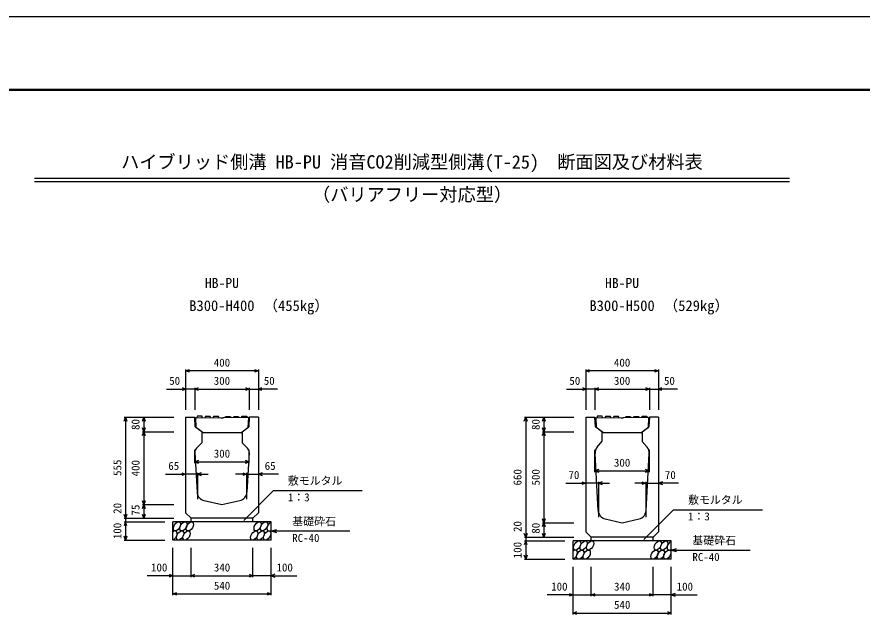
# Model space of a CAD drawing. Units: millimetres, scale not verified. Extents: x -16800 to 16800, y -5940 to 5940.
# Drawn here: x 6227 to 10874, y 2597 to 5940 of the extents above; entities that cross this region are included whole.
import ezdxf
from ezdxf.enums import TextEntityAlignment as Align

# ---------------------------------------------------------------- set-up
doc = ezdxf.new("R2010")
doc.units = ezdxf.units.MM
doc.header["$LTSCALE"] = 20
for name, color, linetype, lineweight in [('0-0_DIM', 7, 'Continuous', 25), ('0-1_Defpoints', 5, 'Continuous', 25), ('0-2_HATCH', 6, 'Continuous', 25), ('0-5_OUTLINE', 3, 'Continuous', 25), ('0-6_TXT', 7, 'Continuous', 25), ('0-7_WAKU', 3, 'Continuous', 25)]:
    doc.layers.add(name, color=color, linetype=linetype, lineweight=lineweight)
doc.styles.add('ＭＳ ゴシック', font='')
doc.styles.get('ＭＳ ゴシック').set_extended_font_data('MS Gothic')

msp = doc.modelspace()

# ---------------------------------------------------------------- linework, layer by layer
at = {"layer": '0-0_DIM'}
for p, q in [((7154.72, 4002.31), (7154.72, 3779.81)), ((7554.72, 4002.31), (7554.72, 3779.81)), ((9354.72, 4002.31), (9354.72, 3779.81)), ((9754.72, 4002.31), (9754.72, 3779.81)), ((7554.72, 3994.81), (7154.72, 3994.81)), ((9754.72, 3994.81), (9354.72, 3994.81)), ((7049.72, 3894.81), (7154.72, 3894.81)), ((7204.72, 3894.81), (7154.72, 3894.81)), ((7204.72, 3902.31), (7204.72, 3779.81)), ((7204.72, 3894.81), (7504.72, 3894.81)), ((7504.72, 3902.31), (7504.72, 3779.81)), ((7504.72, 3894.81), (7554.72, 3894.81)), ((7659.72, 3894.81), (7554.72, 3894.81)), ((9249.72, 3894.81), (9354.72, 3894.81)), ((9404.72, 3894.81), (9354.72, 3894.81)), ((9404.72, 3902.31), (9404.72, 3779.81)), ((9404.72, 3894.81), (9704.72, 3894.81)), ((9704.72, 3902.31), (9704.72, 3779.81)), ((9704.72, 3894.81), (9754.72, 3894.81)), ((9859.72, 3894.81), (9754.72, 3894.81)), ((6817.22, 3739.81), (7089.72, 3739.81)), ((6824.72, 3739.81), (6824.72, 3184.81)), ((6924.72, 3739.81), (6924.72, 3659.81)), ((9017.22, 3739.81), (9289.72, 3739.81)), ((9024.72, 3739.81), (9024.72, 3079.81)), ((9124.72, 3739.81), (9124.72, 3659.81)), ((6917.22, 3659.81), (7089.72, 3659.81)), ((6924.72, 3659.81), (6924.72, 3259.81)), ((9117.22, 3659.81), (9289.72, 3659.81)), ((9124.72, 3659.81), (9124.72, 3159.81)), ((7204.72, 3487.31), (7204.72, 3559.81)), ((7504.72, 3487.31), (7504.72, 3559.81)), ((9404.72, 3437.31), (9404.72, 3559.81)), ((9704.72, 3437.31), (9704.72, 3559.81)), ((7204.72, 3494.81), (7504.72, 3494.81)), ((9404.72, 3444.81), (9704.72, 3444.81)), ((7044.72, 3427.24), (7154.72, 3427.24)), ((7219.72, 3427.24), (7154.72, 3427.24)), ((7219.72, 3434.74), (7219.72, 3289.81)), ((7219.72, 3427.24), (7279.72, 3427.24)), ((7489.72, 3427.24), (7429.72, 3427.24)), ((7489.72, 3434.74), (7489.72, 3289.81)), ((7489.72, 3427.24), (7554.72, 3427.24)), ((7664.72, 3427.24), (7554.72, 3427.24)), ((9244.72, 3377.24), (9354.72, 3377.24)), ((9424.72, 3377.24), (9354.72, 3377.24)), ((9424.72, 3384.74), (9424.72, 3189.81)), ((9424.72, 3377.24), (9484.72, 3377.24)), ((9684.72, 3377.24), (9624.72, 3377.24)), ((9684.72, 3384.74), (9684.72, 3189.81)), ((9684.72, 3377.24), (9754.72, 3377.24)), ((9864.72, 3377.24), (9754.72, 3377.24)), ((7637.74, 3336.62), (7474.09, 3172.97)), ((7637.74, 3336.62), (8125.68, 3336.62)), ((6917.22, 3259.81), (7089.72, 3259.81)), ((6924.72, 3259.81), (6924.72, 3184.81)), ((9837.74, 3231.62), (9674.09, 3067.97)), ((9837.74, 3231.62), (10325.68, 3231.62)), ((6817.22, 3184.81), (7089.72, 3184.81)), ((6817.22, 3164.81), (7039.72, 3164.81)), ((9117.22, 3159.81), (9289.72, 3159.81)), ((9124.72, 3159.81), (9124.72, 3079.81)), ((7624.72, 3114.81), (7653.69, 3122.58)), ((7624.72, 3114.81), (8058.03, 3114.81)), ((7624.72, 3114.81), (7653.69, 3107.05)), ((9017.22, 3079.81), (9289.72, 3079.81)), ((6817.22, 3064.81), (7039.72, 3064.81)), ((7084.72, 2761.38), (7084.72, 3022.75)), ((7184.72, 2861.38), (7184.72, 3022.75)), ((7524.72, 2861.38), (7524.72, 3022.75)), ((7624.72, 2761.38), (7624.72, 3022.75)), ((9017.22, 3059.81), (9239.72, 3059.81)), ((9824.72, 3009.81), (9853.69, 3017.58)), ((9824.72, 3009.81), (10258.03, 3009.81)), ((9824.72, 3009.81), (9853.69, 3002.05)), ((9017.22, 2959.81), (9239.72, 2959.81)), ((9284.72, 2656.38), (9284.72, 2917.75)), ((9384.72, 2756.38), (9384.72, 2917.75)), ((9724.72, 2756.38), (9724.72, 2917.75)), ((9824.72, 2656.38), (9824.72, 2917.75)), ((7084.72, 2868.88), (6942.92, 2868.88)), ((7084.72, 2868.88), (7184.72, 2868.88)), ((7184.72, 2868.88), (7524.72, 2868.88)), ((7624.72, 2868.88), (7524.72, 2868.88)), ((7624.72, 2868.88), (7766.51, 2868.88)), ((7084.72, 2768.88), (7624.72, 2768.88)), ((9284.72, 2763.88), (9142.92, 2763.88)), ((9284.72, 2763.88), (9384.72, 2763.88)), ((9384.72, 2763.88), (9724.72, 2763.88)), ((9824.72, 2763.88), (9724.72, 2763.88)), ((9824.72, 2763.88), (9966.51, 2763.88)), ((9284.72, 2663.88), (9824.72, 2663.88))]:
    msp.add_line(p, q, dxfattribs=at)
for points in [[(7175.86, 3987.12), (7154.72, 3994.81), (7175.86, 4002.51)], [(7533.57, 4002.51), (7554.72, 3994.81), (7533.57, 3987.12)], [(9375.86, 3987.12), (9354.72, 3994.81), (9375.86, 4002.51)], [(9733.57, 4002.51), (9754.72, 3994.81), (9733.57, 3987.12)], [(7137.8, 3888.66), (7154.72, 3894.81), (7137.8, 3900.97)], [(7225.86, 3887.12), (7204.72, 3894.81), (7225.86, 3902.51)], [(7483.57, 3902.51), (7504.72, 3894.81), (7483.57, 3887.12)], [(7571.63, 3900.97), (7554.72, 3894.81), (7571.63, 3888.66)], [(9337.8, 3888.66), (9354.72, 3894.81), (9337.8, 3900.97)], [(9425.86, 3887.12), (9404.72, 3894.81), (9425.86, 3902.51)], [(9683.57, 3902.51), (9704.72, 3894.81), (9683.57, 3887.12)], [(9771.63, 3900.97), (9754.72, 3894.81), (9771.63, 3888.66)], [(6817.02, 3718.67), (6824.72, 3739.81), (6832.41, 3718.67)], [(6917.02, 3718.67), (6924.72, 3739.81), (6932.41, 3718.67)], [(9017.02, 3718.67), (9024.72, 3739.81), (9032.41, 3718.67)], [(9117.02, 3718.67), (9124.72, 3739.81), (9132.41, 3718.67)], [(6932.41, 3680.96), (6924.72, 3659.81), (6917.02, 3680.96)], [(9132.41, 3680.96), (9124.72, 3659.81), (9117.02, 3680.96)], [(6917.02, 3638.67), (6924.72, 3659.81), (6932.41, 3638.67)], [(9117.02, 3638.67), (9124.72, 3659.81), (9132.41, 3638.67)], [(7225.86, 3502.51), (7204.72, 3494.81), (7225.86, 3487.12)], [(7483.57, 3487.12), (7504.72, 3494.81), (7483.57, 3502.51)], [(9425.86, 3452.51), (9404.72, 3444.81), (9425.86, 3437.12)], [(9683.57, 3437.12), (9704.72, 3444.81), (9683.57, 3452.51)], [(7133.57, 3434.93), (7154.72, 3427.24), (7133.57, 3419.54)], [(7240.86, 3434.93), (7219.72, 3427.24), (7240.86, 3419.54)], [(7468.57, 3434.93), (7489.72, 3427.24), (7468.57, 3419.54)], [(7575.86, 3434.93), (7554.72, 3427.24), (7575.86, 3419.54)], [(9333.57, 3384.93), (9354.72, 3377.24), (9333.57, 3369.54)], [(9445.86, 3384.93), (9424.72, 3377.24), (9445.86, 3369.54)], [(9663.57, 3384.93), (9684.72, 3377.24), (9663.57, 3369.54)], [(9775.86, 3384.93), (9754.72, 3377.24), (9775.86, 3369.54)], [(6932.41, 3280.96), (6924.72, 3259.81), (6917.02, 3280.96)], [(6917.02, 3238.67), (6924.72, 3259.81), (6932.41, 3238.67)], [(6832.41, 3205.96), (6824.72, 3184.81), (6817.02, 3205.96)], [(6832.41, 3143.67), (6824.72, 3164.81), (6817.02, 3143.67)], [(6824.72, 3184.81), (6824.72, 3164.81), (6824.72, 3064.81)], [(6932.41, 3205.96), (6924.72, 3184.81), (6917.02, 3205.96)], [(9132.41, 3180.96), (9124.72, 3159.81), (9117.02, 3180.96)], [(9117.02, 3138.67), (9124.72, 3159.81), (9132.41, 3138.67)], [(6832.41, 3085.96), (6824.72, 3064.81), (6817.02, 3085.96)], [(9032.41, 3100.96), (9024.72, 3079.81), (9017.02, 3100.96)], [(9024.72, 3079.81), (9024.72, 3059.81), (9024.72, 2959.81)], [(9132.41, 3100.96), (9124.72, 3079.81), (9117.02, 3100.96)], [(9032.41, 3038.67), (9024.72, 3059.81), (9017.02, 3038.67)], [(9032.41, 2980.96), (9024.72, 2959.81), (9017.02, 2980.96)], [(7063.57, 2876.58), (7084.72, 2868.88), (7063.57, 2861.19)], [(7205.86, 2861.19), (7184.72, 2868.88), (7205.86, 2876.58)], [(7503.57, 2876.58), (7524.72, 2868.88), (7503.57, 2861.19)], [(7645.86, 2876.58), (7624.72, 2868.88), (7645.86, 2861.19)], [(7105.86, 2761.19), (7084.72, 2768.88), (7105.86, 2776.58)], [(7603.57, 2776.58), (7624.72, 2768.88), (7603.57, 2761.19)], [(9263.57, 2771.58), (9284.72, 2763.88), (9263.57, 2756.19)], [(9405.86, 2756.19), (9384.72, 2763.88), (9405.86, 2771.58)], [(9703.57, 2771.58), (9724.72, 2763.88), (9703.57, 2756.19)], [(9845.86, 2771.58), (9824.72, 2763.88), (9845.86, 2756.19)], [(9305.86, 2656.19), (9284.72, 2663.88), (9305.86, 2671.58)], [(9803.57, 2671.58), (9824.72, 2663.88), (9803.57, 2656.19)]]:
    msp.add_lwpolyline(points, dxfattribs=at)
at = {"layer": '0-1_Defpoints'}
msp.add_lwpolyline([(0, -5940), (16800, -5940), (16800, 5940), (0, 5940)], close=True, dxfattribs=at)
at = {"layer": '0-2_HATCH'}
for p, q in [((7246.72, 3738.39), (7245.22, 3744.9)), ((7291.72, 3737.93), (7290.22, 3744.44)), ((7336.72, 3737.47), (7335.22, 3743.98)), ((7372.72, 3737.47), (7374.22, 3743.98)), ((7417.72, 3737.93), (7419.22, 3744.44)), ((7462.72, 3738.39), (7464.22, 3744.9)), ((9446.72, 3738.39), (9445.22, 3744.9)), ((9491.72, 3737.93), (9490.22, 3744.44)), ((9536.72, 3737.47), (9535.22, 3743.98)), ((9572.72, 3737.47), (9574.22, 3743.98)), ((9617.72, 3737.93), (9619.22, 3744.44)), ((9662.72, 3738.39), (9664.22, 3744.9))]:
    msp.add_line(p, q, dxfattribs=at)
for points in [[(7245.27, 3744.9), (7218.27, 3745.18), (7216.72, 3738.69)], [(7290.27, 3744.44), (7263.27, 3744.72), (7261.72, 3738.23)], [(7335.27, 3743.98), (7308.27, 3744.26), (7306.72, 3737.77)], [(7374.17, 3743.98), (7401.17, 3744.26), (7402.72, 3737.77)], [(7419.17, 3744.44), (7446.17, 3744.72), (7447.72, 3738.23)], [(7464.17, 3744.9), (7491.17, 3745.18), (7492.72, 3738.69)], [(9445.27, 3744.9), (9418.27, 3745.18), (9416.72, 3738.69)], [(9490.27, 3744.44), (9463.27, 3744.72), (9461.72, 3738.23)], [(9535.27, 3743.98), (9508.27, 3744.26), (9506.72, 3737.77)], [(9574.17, 3743.98), (9601.17, 3744.26), (9602.72, 3737.77)], [(9619.17, 3744.44), (9646.17, 3744.72), (9647.72, 3738.23)], [(9664.17, 3744.9), (9691.17, 3745.18), (9692.72, 3738.69)]]:
    msp.add_lwpolyline(points, dxfattribs=at)
for centre in [(7107.61, 3139.81), (7143.08, 3139.81), (7178.56, 3139.81), (7550.77, 3139.81), (7586.24, 3139.81), (7124.49, 3089.81), (7159.97, 3089.81), (7532.17, 3089.81), (7567.65, 3089.81), (7603.12, 3089.81), (9307.61, 3034.81), (9343.08, 3034.81), (9378.56, 3034.81), (9750.77, 3034.81), (9786.24, 3034.81), (9324.49, 2984.81), (9359.97, 2984.81), (9732.17, 2984.81), (9767.65, 2984.81), (9803.12, 2984.81)]:
    msp.add_ellipse(centre, major_axis=(14.54, 23.54), ratio=0.5792, dxfattribs=at)
for centre, start_param, end_param in [((7621.72, 3139.81), 0.6666252, 4.1103269), ((7089.01, 3089.81), 3.7419964, 7.318141), ((9821.72, 3034.81), 0.6666252, 4.1103269), ((9289.01, 2984.81), 3.7419964, 7.318141)]:
    msp.add_ellipse(centre, major_axis=(14.54, 23.54), ratio=0.5792, start_param=start_param, end_param=end_param, dxfattribs=at)
at = {"layer": '0-5_OUTLINE'}
for p, q in [((7154.72, 3739.81), (7204.72, 3739.81)), ((7154.72, 3739.81), (7154.72, 3214.81)), ((7207.72, 3686.94), (7204.72, 3739.81)), ((7209.73, 3738.76), (7348.7, 3737.35)), ((7209.73, 3738.76), (7211.8, 3683.86)), ((7348.7, 3737.35), (7350.22, 3734.15)), ((7359.22, 3734.15), (7350.22, 3734.15)), ((7360.74, 3737.35), (7359.22, 3734.15)), ((7499.72, 3738.76), (7360.74, 3737.35)), ((7499.72, 3738.76), (7497.64, 3683.87)), ((7504.72, 3739.81), (7501.72, 3686.94)), ((7554.72, 3739.81), (7504.72, 3739.81)), ((7554.72, 3739.81), (7554.72, 3214.81)), ((9354.72, 3739.81), (9404.72, 3739.81)), ((9354.72, 3739.81), (9354.72, 3109.81)), ((9407.72, 3686.94), (9404.72, 3739.81)), ((9409.73, 3738.76), (9548.7, 3737.35)), ((9409.73, 3738.76), (9411.8, 3683.86)), ((9548.7, 3737.35), (9550.22, 3734.15)), ((9559.22, 3734.15), (9550.22, 3734.15)), ((9560.74, 3737.35), (9559.22, 3734.15)), ((9699.72, 3738.76), (9560.74, 3737.35)), ((9699.72, 3738.76), (9697.64, 3683.87)), ((9704.72, 3739.81), (9701.72, 3686.94)), ((9754.72, 3739.81), (9704.72, 3739.81)), ((9754.72, 3739.81), (9754.72, 3109.81)), ((7243.72, 3659.81), (7207.72, 3686.94)), ((7251.72, 3653.78), (7211.8, 3683.86)), ((7457.72, 3653.78), (7497.64, 3683.87)), ((7465.72, 3659.81), (7501.72, 3686.94)), ((9443.72, 3659.81), (9407.72, 3686.94)), ((9451.72, 3653.78), (9411.8, 3683.86)), ((9657.72, 3653.78), (9697.64, 3683.87)), ((9665.72, 3659.81), (9701.72, 3686.94)), ((7243.72, 3659.81), (7243.72, 3598.81)), ((7457.72, 3653.78), (7251.72, 3653.78)), ((7465.72, 3659.81), (7465.72, 3598.81)), ((9443.72, 3659.81), (9443.72, 3606.29)), ((9657.72, 3653.78), (9451.72, 3653.78)), ((9665.72, 3659.81), (9665.72, 3606.29)), ((7214.2, 3569.3), (7243.72, 3598.81)), ((7495.23, 3569.3), (7465.72, 3598.81)), ((9417.41, 3574.94), (9443.72, 3606.29)), ((9692.03, 3574.94), (9665.72, 3606.29)), ((7205.46, 3546.42), (7217.62, 3327.63)), ((7503.97, 3546.42), (7491.82, 3327.63)), ((9422.69, 3227.38), (9405.78, 3540.1)), ((9686.75, 3227.38), (9703.65, 3540.1)), ((7154.72, 3214.81), (7184.72, 3184.81)), ((7524.72, 3184.81), (7554.72, 3214.81)), ((7624.72, 3164.81), (7084.72, 3164.81)), ((7084.72, 3064.81), (7084.72, 3164.81)), ((7524.72, 3184.81), (7184.72, 3184.81)), ((7184.72, 3164.81), (7184.72, 3184.81)), ((7524.72, 3164.81), (7524.72, 3184.81)), ((7624.72, 3064.81), (7624.72, 3164.81)), ((9354.72, 3109.81), (9384.72, 3079.81)), ((9724.72, 3079.81), (9384.72, 3079.81)), ((9384.72, 3059.81), (9384.72, 3079.81)), ((9724.72, 3079.81), (9754.72, 3109.81)), ((9724.72, 3059.81), (9724.72, 3079.81)), ((7624.72, 3064.81), (7084.72, 3064.81)), ((9824.72, 3059.81), (9284.72, 3059.81)), ((9284.72, 2959.81), (9284.72, 3059.81)), ((9824.72, 2959.81), (9824.72, 3059.81)), ((9824.72, 2959.81), (9284.72, 2959.81))]:
    msp.add_line(p, q, dxfattribs=at)
for points in [[(7256.69, 3281.6), (7354.72, 3259.81), (7452.74, 3281.6)], [(9461.37, 3181.35), (9554.72, 3159.81), (9648.06, 3181.35)]]:
    msp.add_lwpolyline(points, dxfattribs=at)
for centre, radius, start, end in [((7235.41, 3548.08), 30, 135, 183.17983), ((7474.02, 3548.08), 30, 356.82017, 45), ((9455.71, 3542.8), 50, 140, 183.09406), ((9653.72, 3542.8), 50, 356.90594, 40), ((7267.54, 3330.41), 50, 183.17983, 257.47119), ((7441.9, 3330.41), 50, 282.52881, 356.82017), ((9472.61, 3230.07), 50, 183.09406, 257.00538), ((9636.82, 3230.07), 50, 282.99462, 356.90594)]:
    msp.add_arc(centre, radius, start, end, dxfattribs=at)
at = {"layer": '0-6_TXT'}
for p, q in [((6324.97, 5054.39), (10475.03, 5054.39)), ((6324.97, 5035.19), (10475.03, 5035.19))]:
    msp.add_line(p, q, dxfattribs=at)
at = {"layer": '0-7_WAKU', "lineweight": 50}
msp.add_lwpolyline([(400, -5540), (16400, -5540), (16400, 5540), (400, 5540)], close=True, dxfattribs=at)

# ---------------------------------------------------------------- texts
at = {"layer": '0-0_DIM', "style": 'ＭＳ ゴシック'}
for s, p in [('400', (7309.72, 4004.81)), ('400', (9509.72, 4004.81)), ('50', (7064.72, 3904.81)), ('300', (7309.72, 3904.81)), ('50', (7584.72, 3904.81)), ('50', (9264.72, 3904.81)), ('300', (9509.72, 3904.81)), ('50', (9784.72, 3904.81)), ('300', (7309.72, 3504.81)), ('65', (7059.72, 3437.24)), ('65', (7589.72, 3437.24)), ('300', (9509.72, 3454.81)), ('70', (9259.72, 3387.24)), ('70', (9789.72, 3387.24)), ('敷モルタル', (7717.11, 3355.36)), ('1：3', (7717.11, 3264.67)), ('敷モルタル', (9917.11, 3250.36)), ('1：3', (9917.11, 3159.67)), ('基礎砕石', (7741.04, 3131.99)), ('RC-40', (7741.04, 3041.3)), ('基礎砕石', (9941.04, 3026.99)), ('RC-40', (9941.04, 2936.3)), ('100', (6964.72, 2878.88)), ('340', (7310.25, 2878.88)), ('100', (7654.72, 2878.88)), ('540', (7310.25, 2778.88)), ('100', (9164.72, 2773.88)), ('340', (9510.25, 2773.88)), ('100', (9854.72, 2773.88)), ('540', (9510.25, 2673.88))]:
    msp.add_text(s, height=43.99, dxfattribs=at).set_placement(p, align=Align.BOTTOM_LEFT)
for s, p in [('80', (6914.72, 3669.81)), ('80', (9114.72, 3669.81)), ('555', (6814.72, 3417.31)), ('400', (6914.72, 3414.81)), ('660', (9014.72, 3364.81)), ('500', (9114.72, 3364.81)), ('20', (6814.72, 3209.12)), ('75', (6914.72, 3199.81)), ('20', (9014.72, 3109.12)), ('100', (6814.72, 3069.81)), ('80', (9114.72, 3099.81)), ('100', (9014.72, 2964.81))]:
    msp.add_text(s, height=43.99, rotation=90, dxfattribs=at).set_placement(p, align=Align.BOTTOM_LEFT)
at = {"layer": '0-6_TXT', "style": 'ＭＳ ゴシック'}
for s, height, p in [('ハイブリッド側溝 HB-PU 消音CO2削減型側溝(T-25)\u3000断面図及び材料表', 73.31, (6800, 5084.39)), ('（バリアフリー対応型）', 73.31, (7850, 4905.19)), ('HB-PU', 54.99, (7260.97, 4433.57)), ('HB-PU', 54.99, (9460.97, 4433.57)), ('B300-H400', 58.65, (7174.72, 4306.07)), ('（455kg）', 58.65, (7583.09, 4306.07)), ('B300-H500', 58.65, (9374.72, 4306.07)), ('（529kg）', 58.65, (9783.09, 4306.07))]:
    msp.add_text(s, height=height, dxfattribs=at).set_placement(p, align=Align.BOTTOM_LEFT)

doc.saveas('drawing.dxf')
